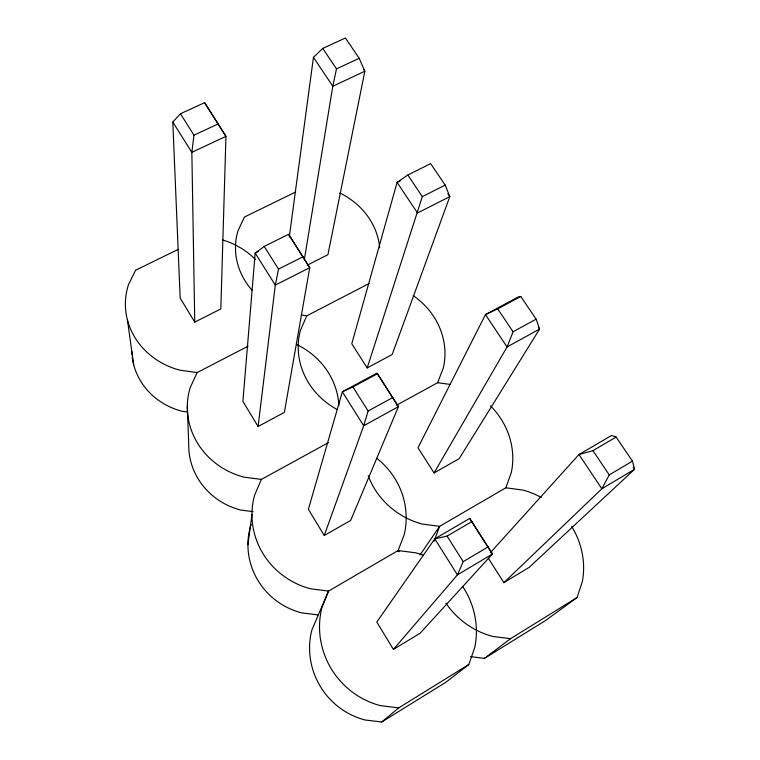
<?xml version="1.0" encoding="UTF-8"?>
<svg xmlns="http://www.w3.org/2000/svg" width="760" height="760" viewBox="0 0 760 760"><rect width="100%" height="100%" fill="white"/><g stroke="black" fill="none" stroke-linecap="round" stroke-linejoin="round"><path stroke-width="1.14" d="M258.106 426.483L275.31 285.133L278.53 269.106L264.214 246.43L255.17 253.08L242.896 401.423L258.106 426.483L284.354 412.395L309.738 267.662L288.601 234.298L264.214 246.43M180.452 113.762L193.98 135.185L191.843 152.342L194.759 322.116L220.818 308.921L225.948 136.353L204.611 102.676L180.452 113.762L172.805 122.046L180.186 298.11L194.759 322.116M247.922 544.625L251.959 514.615M289.275 237.044L313.452 57.304L322.753 48.412L345.439 38L359.204 58.301L364.838 71.231L327.921 254.685L307.22 265.164M304.427 259.084L332.804 86.251L336.499 68.875L322.753 48.412M445.208 185.089L422.322 196.631L367.184 367.935L351.794 343.767L397.09 182.419L407.797 175.009L430.663 163.637L445.208 185.089L449.806 196.612L392.179 354.521L367.184 367.935M392.768 397.537L368.115 411.017L363.688 425.742L324.254 535.477L308.37 509.295L342.342 391.78L377.007 373.094L398.42 406.657L350.692 520.429L324.254 535.477M470.544 656.649L484.433 658.378L545.756 620.388L577.077 597.521L582.388 581.343A78.118 73.425 44.4 0 0 571.653 526.433M423.177 555.18A79.885 77.52 51.8 0 0 415.663 552.805L398.126 550.534L328.51 591.081L311.79 630.192A73.112 71.25 57.4 0 0 365.056 719.986L381.738 722L446.025 682.176L468.777 664.534L474.724 647.615A79.885 77.52 51.8 0 0 462.659 586.482M419.985 555.019L439.651 526.338L505.837 487.787L511.347 472.435A75.668 71.013 29.2 0 0 490.485 405.859M434.102 541.186L439.651 526.338L422.284 524.058A75.668 71.013 29.2 0 1 368.21 475.769M398.126 550.534L404.263 534.508A77.406 74.822 19.9 0 0 376.817 458.299M396.625 405.184L437.599 382.698L443.289 368.115A73.901 68.21 17.9 0 0 413.231 295.64M536.151 319.152L513.095 331.759L507.062 346.959L434.055 472.957L418 447.744L485.45 314.63L517.911 297.122L520.752 296.457L536.151 319.152L539.572 329.089L459.202 458.641L434.055 472.957M251.256 524.59L250.373 526.67A70.898 69.103 20.2 0 0 301.492 612.836L317.88 614.897M328.453 442.605L261.392 479.417L254.609 495.168A77.406 74.822 19.9 0 0 310.593 588.8L328.51 591.081L321.898 607.696A79.885 77.52 51.8 0 0 380.456 705.65L398.724 707.873L468.777 664.534M369.075 283.556L306.793 315.799L300.513 330.125A73.901 68.21 17.9 0 0 336.509 409.165M488.072 546.886L463.21 561.649L457.425 574.883L393.414 649.41L376.798 622.041L434.777 538.84L469.727 518.406L492.442 554.011L420.023 633.327L393.414 649.41M248.112 346.18L197.153 372.562L190.237 387.495A75.914 71.459 7.3 0 0 243.808 477.09L261.392 479.417M490.276 552.776L578.968 454.527L611.639 435.433L616.142 437.076L632.453 461.13L609.264 474.905L601.863 488.775L503.88 582.635L488.357 558.239M381.738 722L398.724 707.873M484.433 658.378L510.549 638.685L577.077 597.521M503.88 582.635L529.169 567.35L634.572 469.272L632.453 461.13M469.727 518.406L492.442 554.011L457.425 574.883L434.777 538.84L447.089 536.104L471.912 521.559M633.26 467.343L634.572 469.272L601.863 488.775L578.968 454.527L592.971 450.651L616.142 437.076M377.634 374.081L398.42 406.657L363.688 425.742L342.342 391.78L352.934 386.973L377.549 373.692M538.26 327.151L539.572 329.089L507.062 346.959L485.45 314.63L497.724 308.873L520.752 296.457M278.53 269.106L302.955 256.794M258.286 251.522L255.17 253.08L275.31 285.133L309.738 267.662L288.601 234.298M400.206 180.87L397.09 182.419L417.515 212.99L449.806 196.612L447.82 193.686M178.296 249.356L135.622 270.209L128.582 284.373A74.66 68.153 3 0 0 179.892 370.196L197.153 372.562M295.735 191.966L244.454 217.027L238.041 230.631A72.504 65.312 11.5 0 0 252.044 290.234M193.98 135.185L218.177 123.927M336.499 68.875L359.204 58.301M510.549 638.685L492.86 636.462A78.118 73.425 44.4 0 1 445.901 603.183M253.147 511.661L240.483 510.007A69.663 66.234 6.1 0 1 188.718 444.391L187.321 405.992M505.837 487.787L522.851 490.067A78.118 73.425 44.4 0 1 541.225 497.448M187.539 412.005L181.887 411.236A68.618 63.403 2 0 1 132.221 356.981M437.599 382.698L449.853 384.389M301.207 315.01L306.793 315.799M363.546 69.322L364.838 71.231L332.804 86.251L313.452 57.304M407.797 175.009L422.322 196.631M497.724 308.873L513.095 331.759M592.971 450.651L609.264 474.905M352.934 386.973L368.115 411.017M447.089 536.104L463.21 561.649M172.805 122.046L191.843 152.342L225.948 136.353L204.611 102.676M127.414 319.846L133.674 364.676M131.993 354.749A68.618 63.403 2 0 1 131.812 351.395M222.642 239.96A74.66 68.153 3 0 1 255.502 259.606M296.647 344.527A75.914 71.459 7.3 0 1 338.903 405.517M339.71 192.935A72.504 65.312 11.5 0 1 379.696 247.808M399.655 551.646A69.454 65.864 30.3 0 1 397.461 550.886"/></g></svg>
